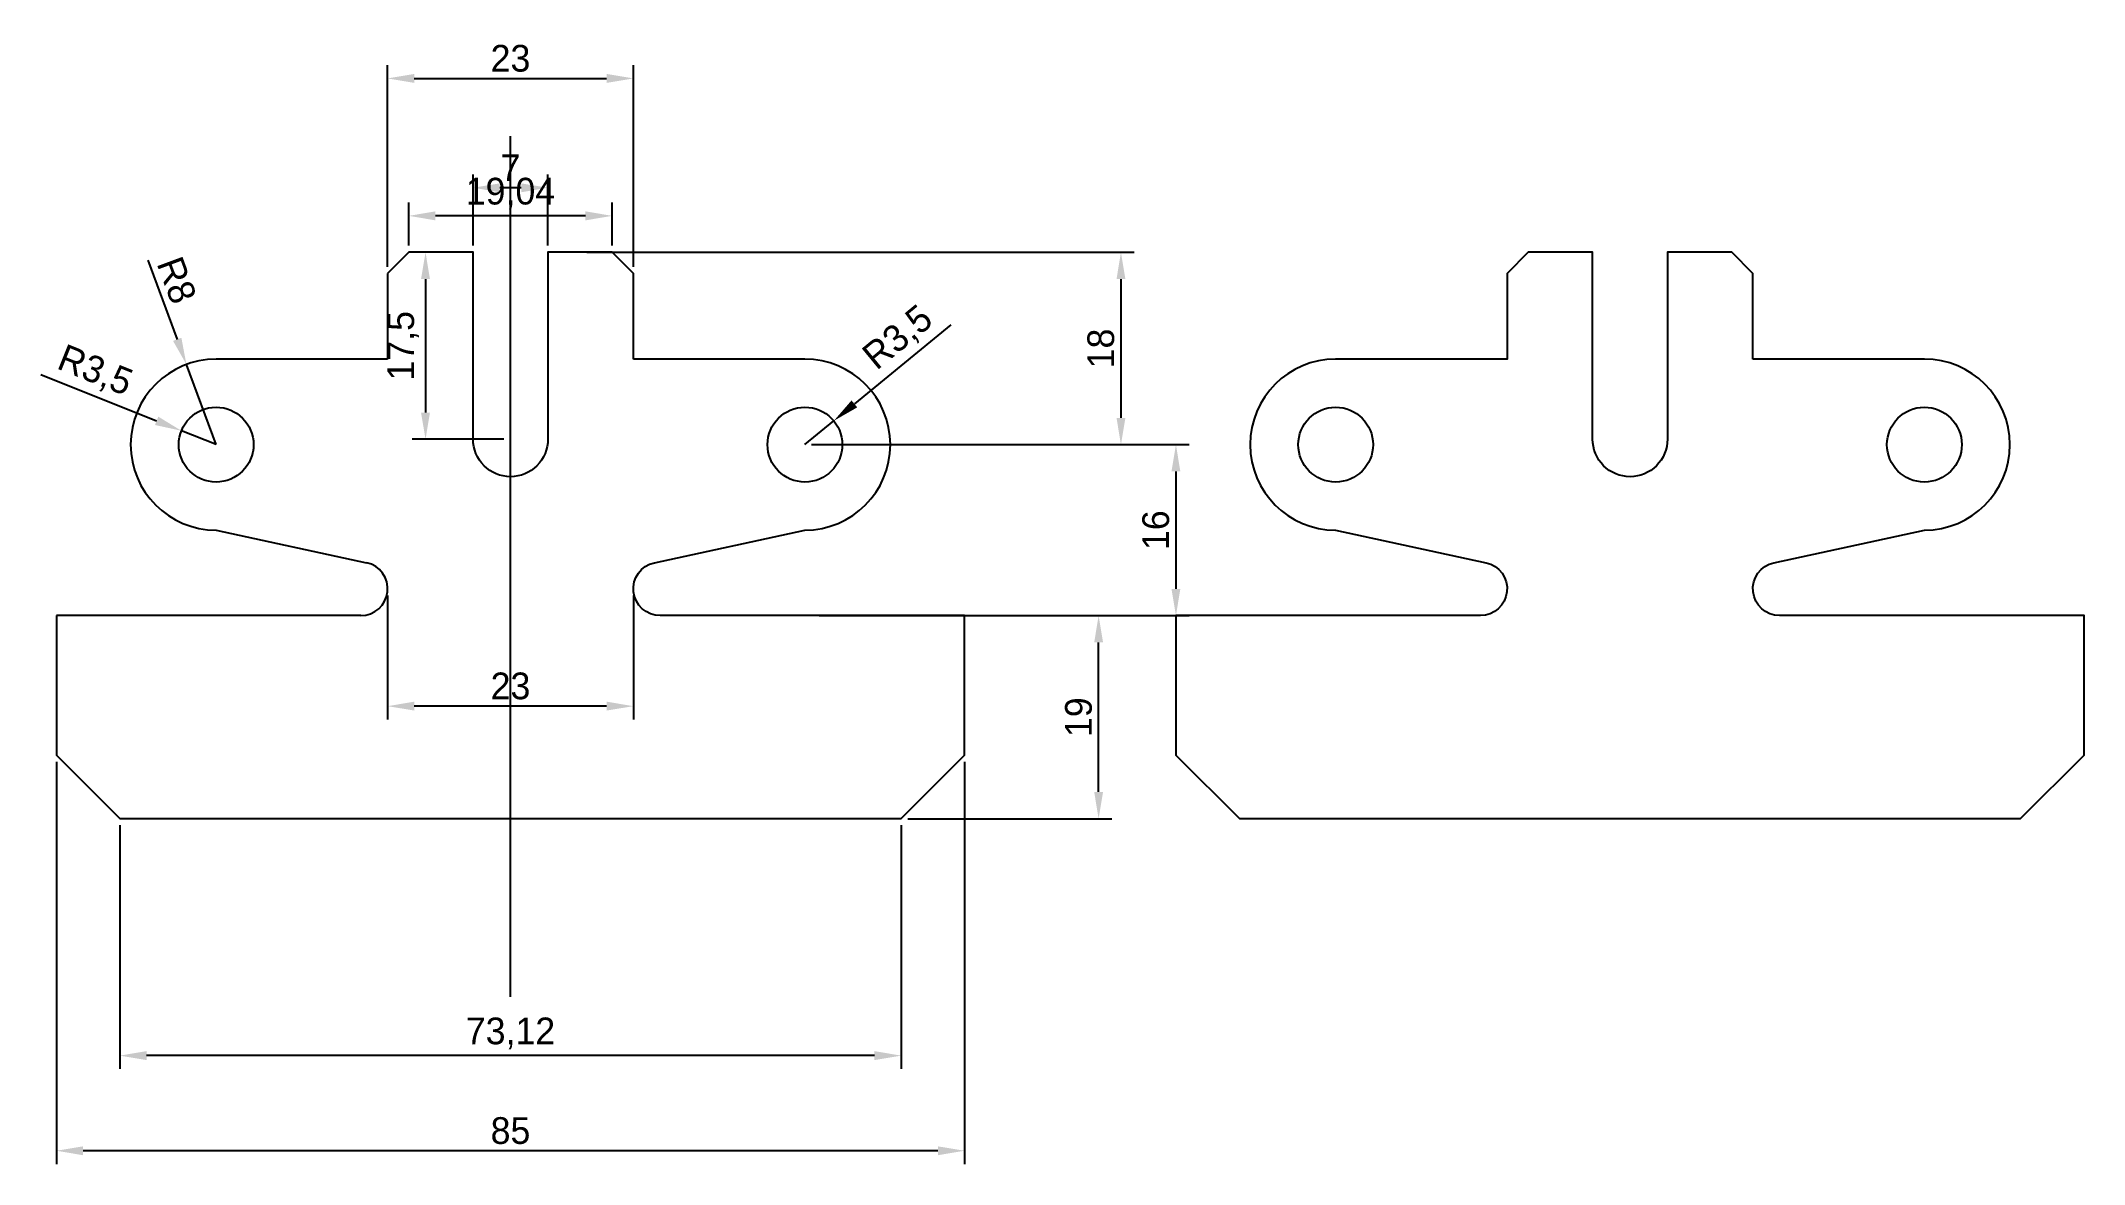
# Model space of a CAD drawing. Header units: millimetres. Extents: x 122 to 313, y 87 to 192.
import ezdxf

# ---------------------------------------------------------------- set-up
doc = ezdxf.new("R2010")
doc.units = ezdxf.units.MM
doc.dimstyles.new('ISO-25', dxfattribs={"dimtxt": 2.5, "dimasz": 2.5, "dimexe": 1.25, "dimexo": 0.625, "dimtad": 1, "dimtxsty": 'Standard', "dimcen": 2.5, "dimadec": 0, "dimazin": 0, "dimtfac": 1, "dimtmove": 0, "dimatfit": 3, "dimfxl": 1, "dimarcsym": 0})

# ---------------------------------------------------------------- blocks, each defined once
blk = doc.blocks.new('*D5')
at = {"color": 0, "lineweight": -2, "transparency": 16777216}
for p, q in [((123.39, 124.89), (123.39, 87.25)), ((208.39, 124.89), (208.39, 87.25)), ((205.89, 88.5), (125.89, 88.5))]:
    blk.add_line(p, q, dxfattribs=at)
at = {"color": 0, "transparency": 16777216}
for points in [[(125.89, 88.91), (125.89, 88.08), (123.39, 88.5)], [(205.89, 88.91), (205.89, 88.08), (208.39, 88.5)]]:
    blk.add_solid(points, dxfattribs=at)
at = {"layer": 'Defpoints', "color": 0, "transparency": 16777216}
for p in [(123.39, 125.51), (208.39, 125.51), (123.39, 88.5)]:
    blk.add_point(p, dxfattribs=at)
at = {"color": 0, "transparency": 16777216, "insert": (165.89, 90.37), "char_height": 2.5, "attachment_point": 5}
blk.add_mtext('85', dxfattribs=at)
blk = doc.blocks.new('*D6')
at = {"color": 0, "lineweight": -2, "transparency": 16777216}
for p, q in [((129.33, 118.95), (129.33, 96.15)), ((202.45, 118.95), (202.45, 96.15)), ((199.95, 97.4), (131.83, 97.4))]:
    blk.add_line(p, q, dxfattribs=at)
at = {"color": 0, "transparency": 16777216}
for points in [[(131.83, 97.82), (131.83, 96.98), (129.33, 97.4)], [(199.95, 97.82), (199.95, 96.98), (202.45, 97.4)]]:
    blk.add_solid(points, dxfattribs=at)
at = {"layer": 'Defpoints', "color": 0, "transparency": 16777216}
for p in [(129.33, 119.57), (202.45, 119.57), (129.33, 97.4)]:
    blk.add_point(p, dxfattribs=at)
at = {"color": 0, "transparency": 16777216, "insert": (165.89, 99.48), "char_height": 2.5, "attachment_point": 5}
blk.add_mtext('73,12', dxfattribs=at)
blk = doc.blocks.new('*D7')
at = {"color": 0, "lineweight": -2, "transparency": 16777216}
for p, q in [((154.39, 140.45), (154.39, 128.85)), ((177.39, 140.45), (177.39, 128.85)), ((174.89, 130.1), (156.89, 130.1))]:
    blk.add_line(p, q, dxfattribs=at)
at = {"color": 0, "transparency": 16777216}
for points in [[(156.89, 130.52), (156.89, 129.69), (154.39, 130.1)], [(174.89, 130.52), (174.89, 129.69), (177.39, 130.1)]]:
    blk.add_solid(points, dxfattribs=at)
at = {"layer": 'Defpoints', "color": 0, "transparency": 16777216}
for p in [(154.39, 141.07), (177.39, 141.07), (154.39, 130.1)]:
    blk.add_point(p, dxfattribs=at)
at = {"color": 0, "transparency": 16777216, "insert": (165.89, 131.98), "char_height": 2.5, "attachment_point": 5}
blk.add_mtext('23', dxfattribs=at)
blk = doc.blocks.new('*D8')
at = {"color": 0, "lineweight": -2, "transparency": 16777216}
for p, q in [((209.02, 138.57), (222.18, 138.57)), ((220.93, 122.07), (220.93, 136.07)), ((203.08, 119.57), (222.18, 119.57))]:
    blk.add_line(p, q, dxfattribs=at)
at = {"color": 0, "transparency": 16777216}
for points in [[(220.52, 136.07), (221.35, 136.07), (220.93, 138.57)], [(220.52, 122.07), (221.35, 122.07), (220.93, 119.57)]]:
    blk.add_solid(points, dxfattribs=at)
at = {"layer": 'Defpoints', "color": 0, "transparency": 16777216}
for p in [(208.39, 138.57), (220.93, 138.57), (202.45, 119.57)]:
    blk.add_point(p, dxfattribs=at)
at = {"color": 0, "transparency": 16777216, "insert": (219.06, 129.07), "char_height": 2.5, "attachment_point": 5, "rotation": 90}
blk.add_mtext('19', dxfattribs=at)
blk = doc.blocks.new('*D9')
at = {"color": 0, "lineweight": -2, "transparency": 16777216}
for p, q in [((194.07, 154.57), (229.42, 154.57)), ((228.17, 152.07), (228.17, 141.07)), ((194.77, 138.57), (229.42, 138.57))]:
    blk.add_line(p, q, dxfattribs=at)
at = {"color": 0, "transparency": 16777216}
for points in [[(227.75, 152.07), (228.58, 152.07), (228.17, 154.57)], [(227.75, 141.07), (228.58, 141.07), (228.17, 138.57)]]:
    blk.add_solid(points, dxfattribs=at)
at = {"layer": 'Defpoints', "color": 0, "transparency": 16777216}
for p in [(193.44, 154.57), (194.14, 138.57), (228.17, 138.57)]:
    blk.add_point(p, dxfattribs=at)
at = {"color": 0, "transparency": 16777216, "insert": (226.29, 146.57), "char_height": 2.5, "attachment_point": 5, "rotation": 90}
blk.add_mtext('16', dxfattribs=at)
blk = doc.blocks.new('*D10')
at = {"color": 0, "lineweight": -2, "transparency": 16777216}
for p, q in [((173.03, 172.57), (224.27, 172.57)), ((223.02, 170.07), (223.02, 157.07)), ((194.07, 154.57), (224.27, 154.57))]:
    blk.add_line(p, q, dxfattribs=at)
at = {"color": 0, "transparency": 16777216}
for points in [[(222.61, 170.07), (223.44, 170.07), (223.02, 172.57)], [(222.61, 157.07), (223.44, 157.07), (223.02, 154.57)]]:
    blk.add_solid(points, dxfattribs=at)
at = {"layer": 'Defpoints', "color": 0, "transparency": 16777216}
for p in [(172.4, 172.57), (193.44, 154.57), (223.02, 154.57)]:
    blk.add_point(p, dxfattribs=at)
at = {"color": 0, "transparency": 16777216, "insert": (221.15, 163.57), "char_height": 2.5, "attachment_point": 5, "rotation": 90}
blk.add_mtext('18', dxfattribs=at)
blk = doc.blocks.new('*D11')
at = {"color": 0, "lineweight": -2, "transparency": 16777216}
for p, q in [((162.39, 173.2), (162.39, 179.86)), ((169.39, 173.2), (169.39, 179.86)), ((166.89, 178.61), (164.89, 178.61))]:
    blk.add_line(p, q, dxfattribs=at)
at = {"color": 0, "transparency": 16777216}
for points in [[(164.89, 179.02), (164.89, 178.19), (162.39, 178.61)], [(166.89, 179.02), (166.89, 178.19), (169.39, 178.61)]]:
    blk.add_solid(points, dxfattribs=at)
at = {"layer": 'Defpoints', "color": 0, "transparency": 16777216}
for p in [(162.39, 178.61), (162.39, 172.57), (169.39, 172.57)]:
    blk.add_point(p, dxfattribs=at)
at = {"color": 0, "transparency": 16777216, "insert": (165.89, 180.48), "char_height": 2.5, "attachment_point": 5}
blk.add_mtext('7', dxfattribs=at)
blk = doc.blocks.new('*D14')
at = {"color": 0, "lineweight": -2, "transparency": 16777216}
for p, q in [((156.37, 173.2), (156.37, 177.23)), ((172.91, 175.98), (158.87, 175.98)), ((175.41, 173.2), (175.41, 177.23))]:
    blk.add_line(p, q, dxfattribs=at)
at = {"color": 0, "transparency": 16777216}
for points in [[(158.87, 176.4), (158.87, 175.56), (156.37, 175.98)], [(172.91, 176.4), (172.91, 175.56), (175.41, 175.98)]]:
    blk.add_solid(points, dxfattribs=at)
at = {"layer": 'Defpoints', "color": 0, "transparency": 16777216}
for p in [(156.37, 175.98), (156.37, 172.57), (175.41, 172.57)]:
    blk.add_point(p, dxfattribs=at)
at = {"color": 0, "transparency": 16777216, "insert": (165.89, 178.06), "char_height": 2.5, "attachment_point": 5}
blk.add_mtext('19,04', dxfattribs=at)
blk = doc.blocks.new('*D15')
at = {"color": 0, "lineweight": -2, "transparency": 16777216}
for p, q in [((154.39, 171.22), (154.39, 190.09)), ((177.39, 171.22), (177.39, 190.09)), ((156.89, 188.84), (174.89, 188.84))]:
    blk.add_line(p, q, dxfattribs=at)
at = {"color": 0, "transparency": 16777216}
for points in [[(156.89, 189.26), (156.89, 188.42), (154.39, 188.84)], [(174.89, 189.26), (174.89, 188.42), (177.39, 188.84)]]:
    blk.add_solid(points, dxfattribs=at)
at = {"layer": 'Defpoints', "color": 0, "transparency": 16777216}
for p in [(177.39, 188.84), (154.39, 170.59), (177.39, 170.59)]:
    blk.add_point(p, dxfattribs=at)
at = {"color": 0, "transparency": 16777216, "insert": (165.89, 190.71), "char_height": 2.5, "attachment_point": 5}
blk.add_mtext('23', dxfattribs=at)
blk = doc.blocks.new('*D16')
at = {"color": 0, "lineweight": -2, "transparency": 16777216}
for p, q in [((158.76, 172.57), (156.69, 172.57)), ((157.94, 170.07), (157.94, 157.57)), ((165.27, 155.07), (156.69, 155.07))]:
    blk.add_line(p, q, dxfattribs=at)
at = {"color": 0, "transparency": 16777216}
for points in [[(157.52, 170.07), (158.35, 170.07), (157.94, 172.57)], [(157.52, 157.57), (158.35, 157.57), (157.94, 155.07)]]:
    blk.add_solid(points, dxfattribs=at)
at = {"layer": 'Defpoints', "color": 0, "transparency": 16777216}
for p in [(159.38, 172.57), (157.94, 155.07), (165.89, 155.07)]:
    blk.add_point(p, dxfattribs=at)
at = {"color": 0, "transparency": 16777216, "insert": (155.85, 163.82), "char_height": 2.5, "attachment_point": 5, "rotation": 90}
blk.add_mtext('17,5', dxfattribs=at)
blk = doc.blocks.new('*D17')
at = {"color": 0, "lineweight": -2, "transparency": 16777216}
for p, q in [((121.94, 161.13), (132.77, 156.8)), ((138.34, 154.57), (135.09, 155.87))]:
    blk.add_line(p, q, dxfattribs=at)
at = {"color": 0, "transparency": 16777216}
blk.add_solid([(132.93, 157.19), (132.62, 156.41), (135.09, 155.87)], dxfattribs=at)
at = {"layer": 'Defpoints', "color": 0, "transparency": 16777216}
for p in [(135.09, 155.87), (138.34, 154.57)]:
    blk.add_point(p, dxfattribs=at)
at = {"color": 0, "transparency": 16777216, "insert": (126.97, 161.37), "char_height": 2.5, "attachment_point": 5, "rotation": 338.2013}
blk.add_mtext('R3,5', dxfattribs=at)
blk = doc.blocks.new('*D18')
at = {"color": 0, "lineweight": -2, "transparency": 16777216}
for p, q in [((207.09, 165.79), (198.08, 158.38)), ((193.44, 154.57), (196.15, 156.8))]:
    blk.add_line(p, q, dxfattribs=at)
at = {"color": 0, "transparency": 16777216}
blk.add_solid([(197.81, 158.71), (198.34, 158.06), (196.15, 156.8)], dxfattribs=at)
at = {"layer": 'Defpoints', "color": 0, "transparency": 16777216}
for p in [(196.15, 156.8), (193.44, 154.57)]:
    blk.add_point(p, dxfattribs=at)
at = {"color": 0, "transparency": 16777216, "insert": (202.23, 164.49), "char_height": 2.5, "attachment_point": 5, "rotation": 39.4219}
blk.add_mtext('R3,5', dxfattribs=at)
blk = doc.blocks.new('*D20')
at = {"color": 0, "lineweight": -2, "transparency": 16777216}
for p, q in [((131.95, 171.84), (134.7, 164.42)), ((138.34, 154.57), (135.56, 162.08))]:
    blk.add_line(p, q, dxfattribs=at)
at = {"color": 0, "transparency": 16777216}
blk.add_solid([(135.09, 164.57), (134.31, 164.28), (135.56, 162.08)], dxfattribs=at)
at = {"layer": 'Defpoints', "color": 0, "transparency": 16777216}
for p in [(135.56, 162.08), (138.34, 154.57)]:
    blk.add_point(p, dxfattribs=at)
at = {"color": 0, "transparency": 16777216, "insert": (134.65, 169.96), "char_height": 2.5, "attachment_point": 5, "rotation": 290.3167}
blk.add_mtext('R8', dxfattribs=at)

msp = doc.modelspace()

# ---------------------------------------------------------------- linework, layer by layer
for p, q in [((165.892, 102.915), (165.892, 183.44)), ((156.372, 172.574), (154.392, 170.594)), ((154.392, 170.594), (154.392, 162.574)), ((154.392, 162.574), (138.342, 162.574)), ((138.342, 146.574), (152.422, 143.517)), ((151.892, 138.574), (123.392, 138.574))]:
    msp.add_line(p, q)
for points in [[(177.392, 162.574), (177.392, 170.594), (175.412, 172.574), (169.392, 172.574), (169.392, 155.074, -0.4142136), (165.892, 151.574, -0.4142136), (162.392, 155.074), (162.392, 172.574), (156.372, 172.574)], [(261.146, 172.574), (259.166, 170.594), (259.166, 162.574), (243.116, 162.574, 1), (243.116, 146.574), (257.196, 143.517, -0.8984382), (256.666, 138.574), (228.166, 138.574)], [(282.166, 162.574), (282.166, 170.594), (280.186, 172.574), (274.166, 172.574), (274.166, 155.074, -0.4142136), (270.666, 151.574, -0.4142136), (267.166, 155.074), (267.166, 172.574), (261.146, 172.574)], [(123.392, 138.574), (123.392, 125.513), (129.332, 119.574), (165.892, 119.574), (202.452, 119.574), (208.392, 125.513), (208.392, 138.574), (179.892, 138.574, -0.8984382), (179.361, 143.517), (193.442, 146.574, 1), (193.442, 162.574), (177.392, 162.574)], [(228.166, 138.574), (228.166, 125.513), (234.106, 119.574), (270.666, 119.574), (307.226, 119.574), (313.166, 125.513), (313.166, 138.574), (284.666, 138.574, -0.8984382), (284.136, 143.517), (298.216, 146.574, 1), (298.216, 162.574), (282.166, 162.574)]]:
    msp.add_lwpolyline(points, format="xyb")
for centre in [(138.342, 154.574), (193.442, 154.574), (243.116, 154.574), (298.216, 154.574)]:
    msp.add_circle(centre, 3.5)
for centre, radius, start, end in [((138.342, 154.574), 8, 90, 270), ((151.892, 141.074), 2.5, 270, 77.75094)]:
    msp.add_arc(centre, radius, start, end)

# ---------------------------------------------------------------- dimensions: what is measured, and where the dimension line sits
at = {"color": 253, "true_color": 0x9898cc}
for base, p1, p2, picture, middle in [((177.392, 188.838), (154.392, 170.594), (177.392, 170.594), '*D15', (165.892, 190.713)), ((156.372, 175.979), (175.412, 172.574), (156.372, 172.574), '*D14', (165.892, 178.063)), ((123.392, 88.497), (208.392, 125.513), (123.392, 125.513), '*D5', (165.892, 90.372)), ((129.332, 97.399), (202.452, 119.574), (129.332, 119.574), '*D6', (165.892, 99.482))]:
    dim = msp.add_linear_dim(base=base, p1=p1, p2=p2, dimstyle='ISO-25', dxfattribs=at)
    dim.commit()
    dim.dimension.update_dxf_attribs({"geometry": picture, "text_midpoint": middle})
for base, p1, p2, picture, middle in [((162.392, 178.608), (169.392, 172.574), (162.392, 172.574), '*D11', (165.892, 180.483)), ((154.392, 130.105), (177.392, 141.074), (154.392, 141.074), '*D7', (165.892, 131.98))]:
    dim = msp.add_linear_dim(base=base, p1=p1, p2=p2, dimstyle='ISO-25')
    dim.commit()
    dim.dimension.update_dxf_attribs({"geometry": picture, "text_midpoint": middle})
for center, mpoint, picture, middle in [((138.342, 154.574), (135.564, 162.076), '*D20', (134.646, 169.956)), ((193.442, 154.574), (196.146, 156.796), '*D18', (202.226, 164.491)), ((138.342, 154.574), (135.092, 155.873), '*D17', (126.968, 161.366))]:
    dim = msp.add_radius_dim(center=center, mpoint=mpoint, dimstyle='ISO-25', dxfattribs=at)
    dim.commit()
    dim.dimension.update_dxf_attribs({"geometry": picture, "text_midpoint": middle})
for base, p1, p2, picture, middle in [((157.936, 155.074), (159.382, 172.574), (165.892, 155.074), '*D16', (155.852, 163.824)), ((223.023, 154.574), (172.402, 172.574), (193.442, 154.574), '*D10', (221.148, 163.574)), ((228.166, 138.574), (193.442, 154.574), (194.142, 138.574), '*D9', (226.291, 146.574)), ((220.932, 138.574), (202.452, 119.574), (208.392, 138.574), '*D8', (219.057, 129.074))]:
    dim = msp.add_linear_dim(base=base, p1=p1, p2=p2, angle=90, dimstyle='ISO-25', dxfattribs=at)
    dim.commit()
    dim.dimension.update_dxf_attribs({"geometry": picture, "text_midpoint": middle})

doc.saveas('drawing.dxf')
